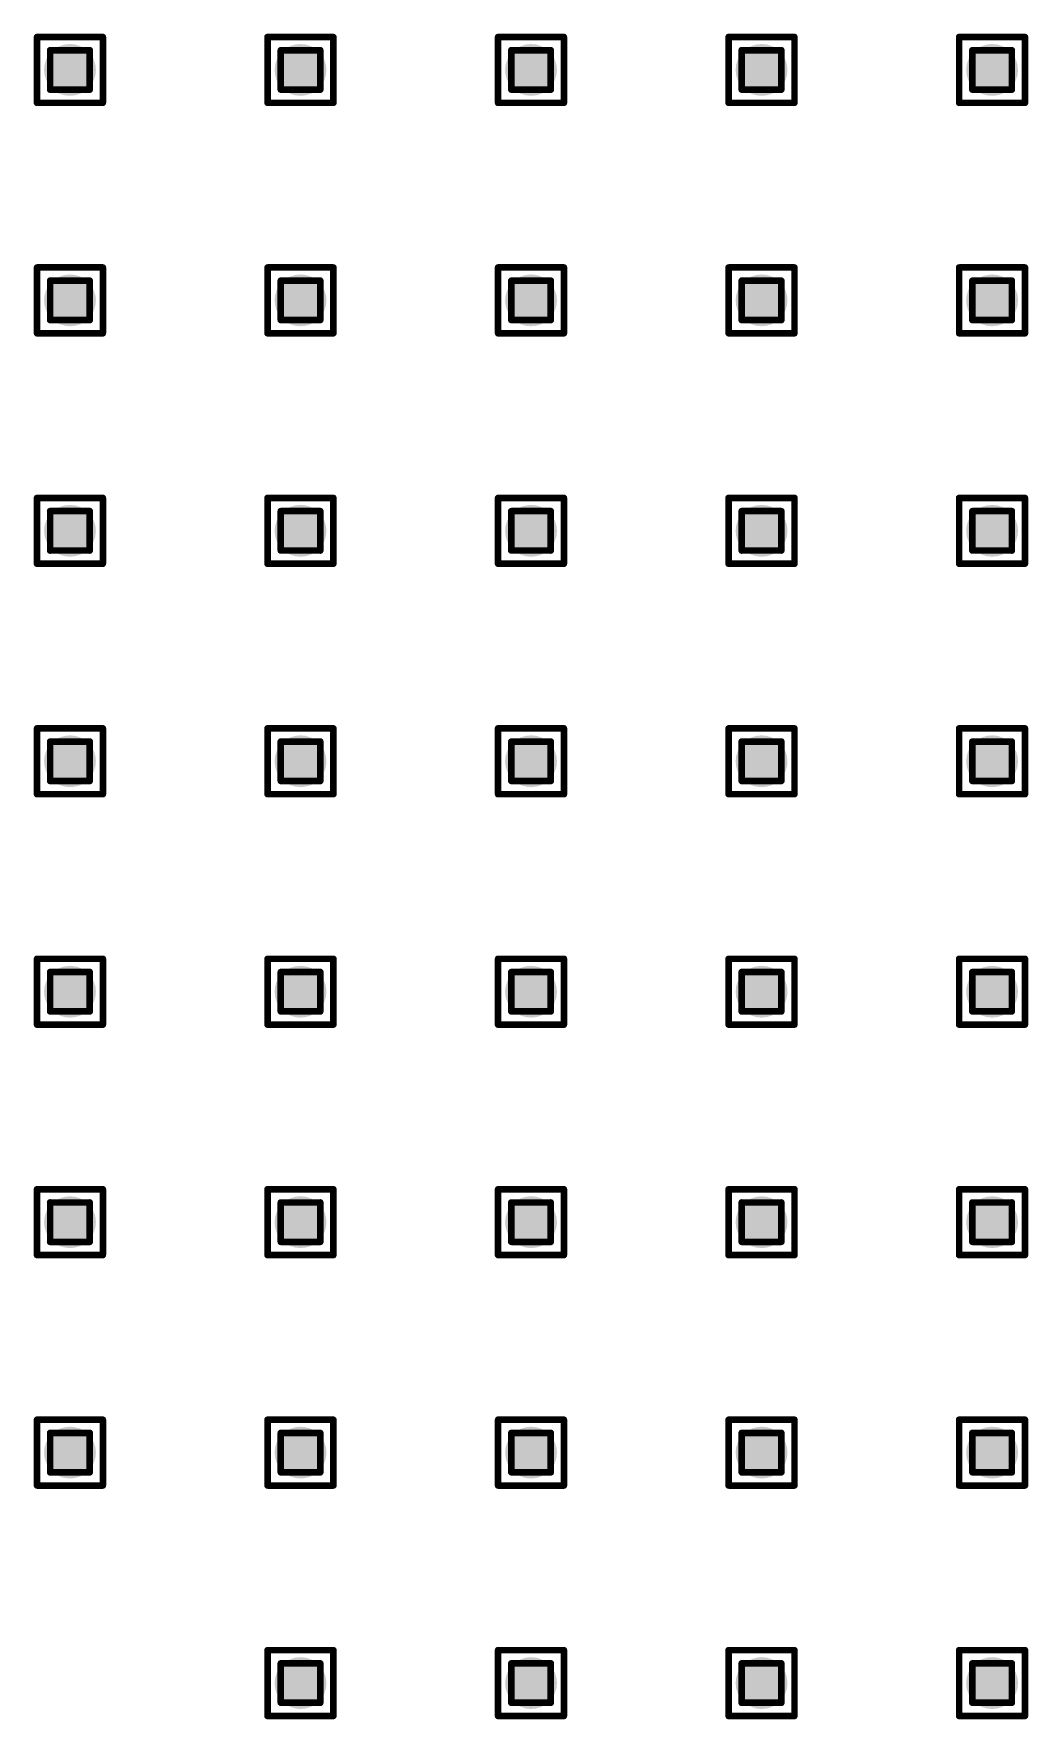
# Model space of a CAD drawing. Header units: millimetres. Extents: x -25 to 478, y -31 to 252.
# Drawn here: x 148.29 to 155.96, y 88.87 to 101.88 of the extents above; entities that cross this region are included whole.
import ezdxf

# ---------------------------------------------------------------- set-up
doc = ezdxf.new("R2010")
doc.units = ezdxf.units.MM
doc.layers.add('DrillDrawing', color=1, linetype='Continuous')
doc.layers.add('ViaHoleLayer', color=16, linetype='Continuous')

msp = doc.modelspace()

# ---------------------------------------------------------------- hatches: boundary and pattern name
at = {"layer": 'ViaHoleLayer'}
h = msp.add_hatch(color=16, dxfattribs=at)
edge = h.paths.add_edge_path()
edge.add_arc((148.565, 101.596), 0.2, 0, 360)
h = msp.add_hatch(color=16, dxfattribs=at)
edge = h.paths.add_edge_path()
edge.add_arc((150.343, 101.596), 0.2, 0, 360)
h = msp.add_hatch(color=16, dxfattribs=at)
edge = h.paths.add_edge_path()
edge.add_arc((152.121, 101.596), 0.2, 0, 360)
h = msp.add_hatch(color=16, dxfattribs=at)
edge = h.paths.add_edge_path()
edge.add_arc((153.899, 101.596), 0.2, 0, 360)
h = msp.add_hatch(color=16, dxfattribs=at)
edge = h.paths.add_edge_path()
edge.add_arc((155.677, 101.596), 0.2, 0, 360)
h = msp.add_hatch(color=16, dxfattribs=at)
edge = h.paths.add_edge_path()
edge.add_arc((148.565, 99.818), 0.2, 0, 360)
h = msp.add_hatch(color=16, dxfattribs=at)
edge = h.paths.add_edge_path()
edge.add_arc((150.343, 99.818), 0.2, 0, 360)
h = msp.add_hatch(color=16, dxfattribs=at)
edge = h.paths.add_edge_path()
edge.add_arc((152.121, 99.818), 0.2, 0, 360)
h = msp.add_hatch(color=16, dxfattribs=at)
edge = h.paths.add_edge_path()
edge.add_arc((153.899, 99.818), 0.2, 0, 360)
h = msp.add_hatch(color=16, dxfattribs=at)
edge = h.paths.add_edge_path()
edge.add_arc((155.677, 99.818), 0.2, 0, 360)
h = msp.add_hatch(color=16, dxfattribs=at)
edge = h.paths.add_edge_path()
edge.add_arc((148.565, 98.04), 0.2, 0, 360)
h = msp.add_hatch(color=16, dxfattribs=at)
edge = h.paths.add_edge_path()
edge.add_arc((150.343, 98.04), 0.2, 0, 360)
h = msp.add_hatch(color=16, dxfattribs=at)
edge = h.paths.add_edge_path()
edge.add_arc((152.121, 98.04), 0.2, 0, 360)
h = msp.add_hatch(color=16, dxfattribs=at)
edge = h.paths.add_edge_path()
edge.add_arc((153.899, 98.04), 0.2, 0, 360)
h = msp.add_hatch(color=16, dxfattribs=at)
edge = h.paths.add_edge_path()
edge.add_arc((155.677, 98.04), 0.2, 0, 360)
h = msp.add_hatch(color=16, dxfattribs=at)
edge = h.paths.add_edge_path()
edge.add_arc((148.565, 96.262), 0.2, 0, 360)
h = msp.add_hatch(color=16, dxfattribs=at)
edge = h.paths.add_edge_path()
edge.add_arc((150.343, 96.262), 0.2, 0, 360)
h = msp.add_hatch(color=16, dxfattribs=at)
edge = h.paths.add_edge_path()
edge.add_arc((152.121, 96.262), 0.2, 0, 360)
h = msp.add_hatch(color=16, dxfattribs=at)
edge = h.paths.add_edge_path()
edge.add_arc((153.899, 96.262), 0.2, 0, 360)
h = msp.add_hatch(color=16, dxfattribs=at)
edge = h.paths.add_edge_path()
edge.add_arc((155.677, 96.262), 0.2, 0, 360)
h = msp.add_hatch(color=16, dxfattribs=at)
edge = h.paths.add_edge_path()
edge.add_arc((148.565, 94.484), 0.2, 0, 360)
h = msp.add_hatch(color=16, dxfattribs=at)
edge = h.paths.add_edge_path()
edge.add_arc((150.343, 94.484), 0.2, 0, 360)
h = msp.add_hatch(color=16, dxfattribs=at)
edge = h.paths.add_edge_path()
edge.add_arc((152.121, 94.484), 0.2, 0, 360)
h = msp.add_hatch(color=16, dxfattribs=at)
edge = h.paths.add_edge_path()
edge.add_arc((153.899, 94.484), 0.2, 0, 360)
h = msp.add_hatch(color=16, dxfattribs=at)
edge = h.paths.add_edge_path()
edge.add_arc((155.677, 94.484), 0.2, 0, 360)
h = msp.add_hatch(color=16, dxfattribs=at)
edge = h.paths.add_edge_path()
edge.add_arc((148.565, 92.706), 0.2, 0, 360)
h = msp.add_hatch(color=16, dxfattribs=at)
edge = h.paths.add_edge_path()
edge.add_arc((150.343, 92.706), 0.2, 0, 360)
h = msp.add_hatch(color=16, dxfattribs=at)
edge = h.paths.add_edge_path()
edge.add_arc((152.121, 92.706), 0.2, 0, 360)
h = msp.add_hatch(color=16, dxfattribs=at)
edge = h.paths.add_edge_path()
edge.add_arc((153.899, 92.706), 0.2, 0, 360)
h = msp.add_hatch(color=16, dxfattribs=at)
edge = h.paths.add_edge_path()
edge.add_arc((155.677, 92.706), 0.2, 0, 360)
h = msp.add_hatch(color=16, dxfattribs=at)
edge = h.paths.add_edge_path()
edge.add_arc((148.565, 90.928), 0.2, 0, 360)
h = msp.add_hatch(color=16, dxfattribs=at)
edge = h.paths.add_edge_path()
edge.add_arc((150.343, 90.928), 0.2, 0, 360)
h = msp.add_hatch(color=16, dxfattribs=at)
edge = h.paths.add_edge_path()
edge.add_arc((152.121, 90.928), 0.2, 0, 360)
h = msp.add_hatch(color=16, dxfattribs=at)
edge = h.paths.add_edge_path()
edge.add_arc((153.899, 90.928), 0.2, 0, 360)
h = msp.add_hatch(color=16, dxfattribs=at)
edge = h.paths.add_edge_path()
edge.add_arc((155.677, 90.928), 0.2, 0, 360)
h = msp.add_hatch(color=16, dxfattribs=at)
edge = h.paths.add_edge_path()
edge.add_arc((150.343, 89.15), 0.2, 0, 360)
h = msp.add_hatch(color=16, dxfattribs=at)
edge = h.paths.add_edge_path()
edge.add_arc((152.121, 89.15), 0.2, 0, 360)
h = msp.add_hatch(color=16, dxfattribs=at)
edge = h.paths.add_edge_path()
edge.add_arc((153.899, 89.15), 0.2, 0, 360)
h = msp.add_hatch(color=16, dxfattribs=at)
edge = h.paths.add_edge_path()
edge.add_arc((155.677, 89.15), 0.2, 0, 360)

# ---------------------------------------------------------------- linework, layer by layer
at = {"layer": 'DrillDrawing', "const_width": 0.0508}
for points in [[(148.311, 101.85), (148.819, 101.85)], [(148.311, 101.342), (148.311, 101.85)], [(148.819, 101.342), (148.819, 101.85)], [(150.089, 101.85), (150.597, 101.85)], [(150.089, 101.342), (150.089, 101.85)], [(150.597, 101.342), (150.597, 101.85)], [(151.867, 101.85), (152.375, 101.85)], [(151.867, 101.342), (151.867, 101.85)], [(152.375, 101.342), (152.375, 101.85)], [(153.645, 101.85), (154.153, 101.85)], [(153.645, 101.342), (153.645, 101.85)], [(154.153, 101.342), (154.153, 101.85)], [(155.423, 101.85), (155.931, 101.85)], [(155.423, 101.342), (155.423, 101.85)], [(155.931, 101.342), (155.931, 101.85)], [(148.412, 101.748), (148.717, 101.748)], [(148.412, 101.444), (148.412, 101.748)], [(148.717, 101.444), (148.717, 101.748)], [(150.19, 101.748), (150.495, 101.748)], [(150.19, 101.444), (150.19, 101.748)], [(150.495, 101.444), (150.495, 101.748)], [(151.968, 101.748), (152.273, 101.748)], [(151.968, 101.444), (151.968, 101.748)], [(152.273, 101.444), (152.273, 101.748)], [(153.746, 101.748), (154.051, 101.748)], [(153.746, 101.444), (153.746, 101.748)], [(154.051, 101.444), (154.051, 101.748)], [(155.524, 101.748), (155.829, 101.748)], [(155.524, 101.444), (155.524, 101.748)], [(155.829, 101.444), (155.829, 101.748)], [(148.412, 101.444), (148.717, 101.444)], [(150.19, 101.444), (150.495, 101.444)], [(151.968, 101.444), (152.273, 101.444)], [(153.746, 101.444), (154.051, 101.444)], [(155.524, 101.444), (155.829, 101.444)], [(148.311, 101.342), (148.819, 101.342)], [(150.089, 101.342), (150.597, 101.342)], [(151.867, 101.342), (152.375, 101.342)], [(153.645, 101.342), (154.153, 101.342)], [(155.423, 101.342), (155.931, 101.342)], [(148.311, 100.072), (148.819, 100.072)], [(148.311, 99.564), (148.311, 100.072)], [(148.819, 99.564), (148.819, 100.072)], [(150.089, 100.072), (150.597, 100.072)], [(150.089, 99.564), (150.089, 100.072)], [(150.597, 99.564), (150.597, 100.072)], [(151.867, 100.072), (152.375, 100.072)], [(151.867, 99.564), (151.867, 100.072)], [(152.375, 99.564), (152.375, 100.072)], [(153.645, 100.072), (154.153, 100.072)], [(153.645, 99.564), (153.645, 100.072)], [(154.153, 99.564), (154.153, 100.072)], [(155.423, 100.072), (155.931, 100.072)], [(155.423, 99.564), (155.423, 100.072)], [(155.931, 99.564), (155.931, 100.072)], [(148.412, 99.97), (148.717, 99.97)], [(148.412, 99.666), (148.412, 99.97)], [(148.717, 99.666), (148.717, 99.97)], [(150.19, 99.97), (150.495, 99.97)], [(150.19, 99.666), (150.19, 99.97)], [(150.495, 99.666), (150.495, 99.97)], [(151.968, 99.97), (152.273, 99.97)], [(151.968, 99.666), (151.968, 99.97)], [(152.273, 99.666), (152.273, 99.97)], [(153.746, 99.97), (154.051, 99.97)], [(153.746, 99.666), (153.746, 99.97)], [(154.051, 99.666), (154.051, 99.97)], [(155.524, 99.97), (155.829, 99.97)], [(155.524, 99.666), (155.524, 99.97)], [(155.829, 99.666), (155.829, 99.97)], [(148.412, 99.666), (148.717, 99.666)], [(150.19, 99.666), (150.495, 99.666)], [(151.968, 99.666), (152.273, 99.666)], [(153.746, 99.666), (154.051, 99.666)], [(155.524, 99.666), (155.829, 99.666)], [(148.311, 99.564), (148.819, 99.564)], [(150.089, 99.564), (150.597, 99.564)], [(151.867, 99.564), (152.375, 99.564)], [(153.645, 99.564), (154.153, 99.564)], [(155.423, 99.564), (155.931, 99.564)], [(148.311, 98.294), (148.819, 98.294)], [(148.311, 97.786), (148.311, 98.294)], [(148.819, 97.786), (148.819, 98.294)], [(150.089, 98.294), (150.597, 98.294)], [(150.089, 97.786), (150.089, 98.294)], [(150.597, 97.786), (150.597, 98.294)], [(151.867, 98.294), (152.375, 98.294)], [(151.867, 97.786), (151.867, 98.294)], [(152.375, 97.786), (152.375, 98.294)], [(153.645, 98.294), (154.153, 98.294)], [(153.645, 97.786), (153.645, 98.294)], [(154.153, 97.786), (154.153, 98.294)], [(155.423, 98.294), (155.931, 98.294)], [(155.423, 97.786), (155.423, 98.294)], [(155.931, 97.786), (155.931, 98.294)], [(148.412, 98.192), (148.717, 98.192)], [(148.412, 97.888), (148.412, 98.192)], [(148.717, 97.888), (148.717, 98.192)], [(150.19, 98.192), (150.495, 98.192)], [(150.19, 97.888), (150.19, 98.192)], [(150.495, 97.888), (150.495, 98.192)], [(151.968, 98.192), (152.273, 98.192)], [(151.968, 97.888), (151.968, 98.192)], [(152.273, 97.888), (152.273, 98.192)], [(153.746, 98.192), (154.051, 98.192)], [(153.746, 97.888), (153.746, 98.192)], [(154.051, 97.888), (154.051, 98.192)], [(155.524, 98.192), (155.829, 98.192)], [(155.524, 97.888), (155.524, 98.192)], [(155.829, 97.888), (155.829, 98.192)], [(148.311, 97.786), (148.819, 97.786)], [(148.412, 97.888), (148.717, 97.888)], [(150.089, 97.786), (150.597, 97.786)], [(150.19, 97.888), (150.495, 97.888)], [(151.867, 97.786), (152.375, 97.786)], [(151.968, 97.888), (152.273, 97.888)], [(153.645, 97.786), (154.153, 97.786)], [(153.746, 97.888), (154.051, 97.888)], [(155.423, 97.786), (155.931, 97.786)], [(155.524, 97.888), (155.829, 97.888)], [(148.311, 96.516), (148.819, 96.516)], [(148.311, 96.008), (148.311, 96.516)], [(148.819, 96.008), (148.819, 96.516)], [(150.089, 96.516), (150.597, 96.516)], [(150.089, 96.008), (150.089, 96.516)], [(150.597, 96.008), (150.597, 96.516)], [(151.867, 96.516), (152.375, 96.516)], [(151.867, 96.008), (151.867, 96.516)], [(152.375, 96.008), (152.375, 96.516)], [(153.645, 96.516), (154.153, 96.516)], [(153.645, 96.008), (153.645, 96.516)], [(154.153, 96.008), (154.153, 96.516)], [(155.423, 96.516), (155.931, 96.516)], [(155.423, 96.008), (155.423, 96.516)], [(155.931, 96.008), (155.931, 96.516)], [(148.412, 96.414), (148.717, 96.414)], [(148.412, 96.11), (148.412, 96.414)], [(148.717, 96.11), (148.717, 96.414)], [(150.19, 96.414), (150.495, 96.414)], [(150.19, 96.11), (150.19, 96.414)], [(150.495, 96.11), (150.495, 96.414)], [(151.968, 96.414), (152.273, 96.414)], [(151.968, 96.11), (151.968, 96.414)], [(152.273, 96.11), (152.273, 96.414)], [(153.746, 96.414), (154.051, 96.414)], [(153.746, 96.11), (153.746, 96.414)], [(154.051, 96.11), (154.051, 96.414)], [(155.524, 96.414), (155.829, 96.414)], [(155.524, 96.11), (155.524, 96.414)], [(155.829, 96.11), (155.829, 96.414)], [(148.412, 96.11), (148.717, 96.11)], [(150.19, 96.11), (150.495, 96.11)], [(151.968, 96.11), (152.273, 96.11)], [(153.746, 96.11), (154.051, 96.11)], [(155.524, 96.11), (155.829, 96.11)], [(148.311, 96.008), (148.819, 96.008)], [(150.089, 96.008), (150.597, 96.008)], [(151.867, 96.008), (152.375, 96.008)], [(153.645, 96.008), (154.153, 96.008)], [(155.423, 96.008), (155.931, 96.008)], [(148.311, 94.738), (148.819, 94.738)], [(148.311, 94.23), (148.311, 94.738)], [(148.819, 94.23), (148.819, 94.738)], [(150.089, 94.738), (150.597, 94.738)], [(150.089, 94.23), (150.089, 94.738)], [(150.597, 94.23), (150.597, 94.738)], [(151.867, 94.738), (152.375, 94.738)], [(151.867, 94.23), (151.867, 94.738)], [(152.375, 94.23), (152.375, 94.738)], [(153.645, 94.738), (154.153, 94.738)], [(153.645, 94.23), (153.645, 94.738)], [(154.153, 94.23), (154.153, 94.738)], [(155.423, 94.738), (155.931, 94.738)], [(155.423, 94.23), (155.423, 94.738)], [(155.931, 94.23), (155.931, 94.738)], [(148.412, 94.636), (148.717, 94.636)], [(148.412, 94.332), (148.412, 94.636)], [(148.717, 94.332), (148.717, 94.636)], [(150.19, 94.636), (150.495, 94.636)], [(150.19, 94.332), (150.19, 94.636)], [(150.495, 94.332), (150.495, 94.636)], [(151.968, 94.636), (152.273, 94.636)], [(151.968, 94.332), (151.968, 94.636)], [(152.273, 94.332), (152.273, 94.636)], [(153.746, 94.636), (154.051, 94.636)], [(153.746, 94.332), (153.746, 94.636)], [(154.051, 94.332), (154.051, 94.636)], [(155.524, 94.636), (155.829, 94.636)], [(155.524, 94.332), (155.524, 94.636)], [(155.829, 94.332), (155.829, 94.636)], [(148.412, 94.332), (148.717, 94.332)], [(150.19, 94.332), (150.495, 94.332)], [(151.968, 94.332), (152.273, 94.332)], [(153.746, 94.332), (154.051, 94.332)], [(155.524, 94.332), (155.829, 94.332)], [(148.311, 94.23), (148.819, 94.23)], [(150.089, 94.23), (150.597, 94.23)], [(151.867, 94.23), (152.375, 94.23)], [(153.645, 94.23), (154.153, 94.23)], [(155.423, 94.23), (155.931, 94.23)], [(148.311, 92.96), (148.819, 92.96)], [(148.311, 92.452), (148.311, 92.96)], [(148.819, 92.452), (148.819, 92.96)], [(150.089, 92.96), (150.597, 92.96)], [(150.089, 92.452), (150.089, 92.96)], [(150.597, 92.452), (150.597, 92.96)], [(151.867, 92.96), (152.375, 92.96)], [(151.867, 92.452), (151.867, 92.96)], [(152.375, 92.452), (152.375, 92.96)], [(153.645, 92.96), (154.153, 92.96)], [(153.645, 92.452), (153.645, 92.96)], [(154.153, 92.452), (154.153, 92.96)], [(155.423, 92.96), (155.931, 92.96)], [(155.423, 92.452), (155.423, 92.96)], [(155.931, 92.452), (155.931, 92.96)], [(148.412, 92.858), (148.717, 92.858)], [(148.412, 92.554), (148.412, 92.858)], [(148.717, 92.554), (148.717, 92.858)], [(150.19, 92.858), (150.495, 92.858)], [(150.19, 92.554), (150.19, 92.858)], [(150.495, 92.554), (150.495, 92.858)], [(151.968, 92.858), (152.273, 92.858)], [(151.968, 92.554), (151.968, 92.858)], [(152.273, 92.554), (152.273, 92.858)], [(153.746, 92.858), (154.051, 92.858)], [(153.746, 92.554), (153.746, 92.858)], [(154.051, 92.554), (154.051, 92.858)], [(155.524, 92.858), (155.829, 92.858)], [(155.524, 92.554), (155.524, 92.858)], [(155.829, 92.554), (155.829, 92.858)], [(148.311, 92.452), (148.819, 92.452)], [(148.412, 92.554), (148.717, 92.554)], [(150.089, 92.452), (150.597, 92.452)], [(150.19, 92.554), (150.495, 92.554)], [(151.867, 92.452), (152.375, 92.452)], [(151.968, 92.554), (152.273, 92.554)], [(153.645, 92.452), (154.153, 92.452)], [(153.746, 92.554), (154.051, 92.554)], [(155.423, 92.452), (155.931, 92.452)], [(155.524, 92.554), (155.829, 92.554)], [(148.311, 91.182), (148.819, 91.182)], [(148.311, 90.674), (148.311, 91.182)], [(148.819, 90.674), (148.819, 91.182)], [(150.089, 91.182), (150.597, 91.182)], [(150.089, 90.674), (150.089, 91.182)], [(150.597, 90.674), (150.597, 91.182)], [(151.867, 91.182), (152.375, 91.182)], [(151.867, 90.674), (151.867, 91.182)], [(152.375, 90.674), (152.375, 91.182)], [(153.645, 91.182), (154.153, 91.182)], [(153.645, 90.674), (153.645, 91.182)], [(154.153, 90.674), (154.153, 91.182)], [(155.423, 91.182), (155.931, 91.182)], [(155.423, 90.674), (155.423, 91.182)], [(155.931, 90.674), (155.931, 91.182)], [(148.412, 91.08), (148.717, 91.08)], [(148.412, 90.776), (148.412, 91.08)], [(148.717, 90.776), (148.717, 91.08)], [(150.19, 91.08), (150.495, 91.08)], [(150.19, 90.776), (150.19, 91.08)], [(150.495, 90.776), (150.495, 91.08)], [(151.968, 91.08), (152.273, 91.08)], [(151.968, 90.776), (151.968, 91.08)], [(152.273, 90.776), (152.273, 91.08)], [(153.746, 91.08), (154.051, 91.08)], [(153.746, 90.776), (153.746, 91.08)], [(154.051, 90.776), (154.051, 91.08)], [(155.524, 91.08), (155.829, 91.08)], [(155.524, 90.776), (155.524, 91.08)], [(155.829, 90.776), (155.829, 91.08)], [(148.412, 90.776), (148.717, 90.776)], [(150.19, 90.776), (150.495, 90.776)], [(151.968, 90.776), (152.273, 90.776)], [(153.746, 90.776), (154.051, 90.776)], [(155.524, 90.776), (155.829, 90.776)], [(148.311, 90.674), (148.819, 90.674)], [(150.089, 90.674), (150.597, 90.674)], [(151.867, 90.674), (152.375, 90.674)], [(153.645, 90.674), (154.153, 90.674)], [(155.423, 90.674), (155.931, 90.674)], [(150.089, 89.404), (150.597, 89.404)], [(150.089, 88.896), (150.089, 89.404)], [(150.597, 88.896), (150.597, 89.404)], [(151.867, 89.404), (152.375, 89.404)], [(151.867, 88.896), (151.867, 89.404)], [(152.375, 88.896), (152.375, 89.404)], [(153.645, 89.404), (154.153, 89.404)], [(153.645, 88.896), (153.645, 89.404)], [(154.153, 88.896), (154.153, 89.404)], [(155.423, 89.404), (155.931, 89.404)], [(155.423, 88.896), (155.423, 89.404)], [(155.931, 88.896), (155.931, 89.404)], [(150.19, 89.302), (150.495, 89.302)], [(150.19, 88.998), (150.19, 89.302)], [(150.495, 88.998), (150.495, 89.302)], [(151.968, 89.302), (152.273, 89.302)], [(151.968, 88.998), (151.968, 89.302)], [(152.273, 88.998), (152.273, 89.302)], [(153.746, 89.302), (154.051, 89.302)], [(153.746, 88.998), (153.746, 89.302)], [(154.051, 88.998), (154.051, 89.302)], [(155.524, 89.302), (155.829, 89.302)], [(155.524, 88.998), (155.524, 89.302)], [(155.829, 88.998), (155.829, 89.302)], [(150.19, 88.998), (150.495, 88.998)], [(151.968, 88.998), (152.273, 88.998)], [(153.746, 88.998), (154.051, 88.998)], [(155.524, 88.998), (155.829, 88.998)], [(150.089, 88.896), (150.597, 88.896)], [(151.867, 88.896), (152.375, 88.896)], [(153.645, 88.896), (154.153, 88.896)], [(155.423, 88.896), (155.931, 88.896)]]:
    msp.add_lwpolyline(points, dxfattribs=at)
at = {"layer": 'DrillDrawing', "const_width": 0.0254}
for points in [[(148.298, 101.85, 1), (148.323, 101.85, 1)], [(148.298, 101.85, 1), (148.323, 101.85, 1)], [(148.806, 101.85, 1), (148.831, 101.85, 1)], [(148.806, 101.85, 1), (148.831, 101.85, 1)], [(150.076, 101.85, 1), (150.101, 101.85, 1)], [(150.076, 101.85, 1), (150.101, 101.85, 1)], [(150.584, 101.85, 1), (150.609, 101.85, 1)], [(150.584, 101.85, 1), (150.609, 101.85, 1)], [(151.854, 101.85, 1), (151.879, 101.85, 1)], [(151.854, 101.85, 1), (151.879, 101.85, 1)], [(152.362, 101.85, 1), (152.387, 101.85, 1)], [(152.362, 101.85, 1), (152.387, 101.85, 1)], [(153.632, 101.85, 1), (153.657, 101.85, 1)], [(153.632, 101.85, 1), (153.657, 101.85, 1)], [(154.14, 101.85, 1), (154.165, 101.85, 1)], [(154.14, 101.85, 1), (154.165, 101.85, 1)], [(155.41, 101.85, 1), (155.435, 101.85, 1)], [(155.41, 101.85, 1), (155.435, 101.85, 1)], [(155.918, 101.85, 1), (155.943, 101.85, 1)], [(155.918, 101.85, 1), (155.943, 101.85, 1)], [(148.399, 101.748, 1), (148.425, 101.748, 1)], [(148.399, 101.748, 1), (148.425, 101.748, 1)], [(148.704, 101.748, 1), (148.73, 101.748, 1)], [(148.704, 101.748, 1), (148.73, 101.748, 1)], [(150.178, 101.748, 1), (150.203, 101.748, 1)], [(150.178, 101.748, 1), (150.203, 101.748, 1)], [(150.482, 101.748, 1), (150.508, 101.748, 1)], [(150.482, 101.748, 1), (150.508, 101.748, 1)], [(151.956, 101.748, 1), (151.981, 101.748, 1)], [(151.956, 101.748, 1), (151.981, 101.748, 1)], [(152.26, 101.748, 1), (152.286, 101.748, 1)], [(152.26, 101.748, 1), (152.286, 101.748, 1)], [(153.733, 101.748, 1), (153.759, 101.748, 1)], [(153.733, 101.748, 1), (153.759, 101.748, 1)], [(154.038, 101.748, 1), (154.064, 101.748, 1)], [(154.038, 101.748, 1), (154.064, 101.748, 1)], [(155.512, 101.748, 1), (155.537, 101.748, 1)], [(155.512, 101.748, 1), (155.537, 101.748, 1)], [(155.816, 101.748, 1), (155.842, 101.748, 1)], [(155.816, 101.748, 1), (155.842, 101.748, 1)], [(148.399, 101.444, 1), (148.425, 101.444, 1)], [(148.399, 101.444, 1), (148.425, 101.444, 1)], [(148.704, 101.444, 1), (148.73, 101.444, 1)], [(148.704, 101.444, 1), (148.73, 101.444, 1)], [(150.178, 101.444, 1), (150.203, 101.444, 1)], [(150.178, 101.444, 1), (150.203, 101.444, 1)], [(150.482, 101.444, 1), (150.508, 101.444, 1)], [(150.482, 101.444, 1), (150.508, 101.444, 1)], [(151.956, 101.444, 1), (151.981, 101.444, 1)], [(151.956, 101.444, 1), (151.981, 101.444, 1)], [(152.26, 101.444, 1), (152.286, 101.444, 1)], [(152.26, 101.444, 1), (152.286, 101.444, 1)], [(153.733, 101.444, 1), (153.759, 101.444, 1)], [(153.733, 101.444, 1), (153.759, 101.444, 1)], [(154.038, 101.444, 1), (154.064, 101.444, 1)], [(154.038, 101.444, 1), (154.064, 101.444, 1)], [(155.512, 101.444, 1), (155.537, 101.444, 1)], [(155.512, 101.444, 1), (155.537, 101.444, 1)], [(155.816, 101.444, 1), (155.842, 101.444, 1)], [(155.816, 101.444, 1), (155.842, 101.444, 1)], [(148.298, 101.342, 1), (148.323, 101.342, 1)], [(148.298, 101.342, 1), (148.323, 101.342, 1)], [(148.806, 101.342, 1), (148.831, 101.342, 1)], [(148.806, 101.342, 1), (148.831, 101.342, 1)], [(150.076, 101.342, 1), (150.101, 101.342, 1)], [(150.076, 101.342, 1), (150.101, 101.342, 1)], [(150.584, 101.342, 1), (150.609, 101.342, 1)], [(150.584, 101.342, 1), (150.609, 101.342, 1)], [(151.854, 101.342, 1), (151.879, 101.342, 1)], [(151.854, 101.342, 1), (151.879, 101.342, 1)], [(152.362, 101.342, 1), (152.387, 101.342, 1)], [(152.362, 101.342, 1), (152.387, 101.342, 1)], [(153.632, 101.342, 1), (153.657, 101.342, 1)], [(153.632, 101.342, 1), (153.657, 101.342, 1)], [(154.14, 101.342, 1), (154.165, 101.342, 1)], [(154.14, 101.342, 1), (154.165, 101.342, 1)], [(155.41, 101.342, 1), (155.435, 101.342, 1)], [(155.41, 101.342, 1), (155.435, 101.342, 1)], [(155.918, 101.342, 1), (155.943, 101.342, 1)], [(155.918, 101.342, 1), (155.943, 101.342, 1)], [(148.298, 100.072, 1), (148.323, 100.072, 1)], [(148.298, 100.072, 1), (148.323, 100.072, 1)], [(148.806, 100.072, 1), (148.831, 100.072, 1)], [(148.806, 100.072, 1), (148.831, 100.072, 1)], [(150.076, 100.072, 1), (150.101, 100.072, 1)], [(150.076, 100.072, 1), (150.101, 100.072, 1)], [(150.584, 100.072, 1), (150.609, 100.072, 1)], [(150.584, 100.072, 1), (150.609, 100.072, 1)], [(151.854, 100.072, 1), (151.879, 100.072, 1)], [(151.854, 100.072, 1), (151.879, 100.072, 1)], [(152.362, 100.072, 1), (152.387, 100.072, 1)], [(152.362, 100.072, 1), (152.387, 100.072, 1)], [(153.632, 100.072, 1), (153.657, 100.072, 1)], [(153.632, 100.072, 1), (153.657, 100.072, 1)], [(154.14, 100.072, 1), (154.165, 100.072, 1)], [(154.14, 100.072, 1), (154.165, 100.072, 1)], [(155.41, 100.072, 1), (155.435, 100.072, 1)], [(155.41, 100.072, 1), (155.435, 100.072, 1)], [(155.918, 100.072, 1), (155.943, 100.072, 1)], [(155.918, 100.072, 1), (155.943, 100.072, 1)], [(148.399, 99.97, 1), (148.425, 99.97, 1)], [(148.399, 99.97, 1), (148.425, 99.97, 1)], [(148.704, 99.97, 1), (148.73, 99.97, 1)], [(148.704, 99.97, 1), (148.73, 99.97, 1)], [(150.178, 99.97, 1), (150.203, 99.97, 1)], [(150.178, 99.97, 1), (150.203, 99.97, 1)], [(150.482, 99.97, 1), (150.508, 99.97, 1)], [(150.482, 99.97, 1), (150.508, 99.97, 1)], [(151.956, 99.97, 1), (151.981, 99.97, 1)], [(151.956, 99.97, 1), (151.981, 99.97, 1)], [(152.26, 99.97, 1), (152.286, 99.97, 1)], [(152.26, 99.97, 1), (152.286, 99.97, 1)], [(153.733, 99.97, 1), (153.759, 99.97, 1)], [(153.733, 99.97, 1), (153.759, 99.97, 1)], [(154.038, 99.97, 1), (154.064, 99.97, 1)], [(154.038, 99.97, 1), (154.064, 99.97, 1)], [(155.512, 99.97, 1), (155.537, 99.97, 1)], [(155.512, 99.97, 1), (155.537, 99.97, 1)], [(155.816, 99.97, 1), (155.842, 99.97, 1)], [(155.816, 99.97, 1), (155.842, 99.97, 1)], [(148.399, 99.666, 1), (148.425, 99.666, 1)], [(148.399, 99.666, 1), (148.425, 99.666, 1)], [(148.704, 99.666, 1), (148.73, 99.666, 1)], [(148.704, 99.666, 1), (148.73, 99.666, 1)], [(150.178, 99.666, 1), (150.203, 99.666, 1)], [(150.178, 99.666, 1), (150.203, 99.666, 1)], [(150.482, 99.666, 1), (150.508, 99.666, 1)], [(150.482, 99.666, 1), (150.508, 99.666, 1)], [(151.956, 99.666, 1), (151.981, 99.666, 1)], [(151.956, 99.666, 1), (151.981, 99.666, 1)], [(152.26, 99.666, 1), (152.286, 99.666, 1)], [(152.26, 99.666, 1), (152.286, 99.666, 1)], [(153.733, 99.666, 1), (153.759, 99.666, 1)], [(153.733, 99.666, 1), (153.759, 99.666, 1)], [(154.038, 99.666, 1), (154.064, 99.666, 1)], [(154.038, 99.666, 1), (154.064, 99.666, 1)], [(155.512, 99.666, 1), (155.537, 99.666, 1)], [(155.512, 99.666, 1), (155.537, 99.666, 1)], [(155.816, 99.666, 1), (155.842, 99.666, 1)], [(155.816, 99.666, 1), (155.842, 99.666, 1)], [(148.298, 99.564, 1), (148.323, 99.564, 1)], [(148.298, 99.564, 1), (148.323, 99.564, 1)], [(148.806, 99.564, 1), (148.831, 99.564, 1)], [(148.806, 99.564, 1), (148.831, 99.564, 1)], [(150.076, 99.564, 1), (150.101, 99.564, 1)], [(150.076, 99.564, 1), (150.101, 99.564, 1)], [(150.584, 99.564, 1), (150.609, 99.564, 1)], [(150.584, 99.564, 1), (150.609, 99.564, 1)], [(151.854, 99.564, 1), (151.879, 99.564, 1)], [(151.854, 99.564, 1), (151.879, 99.564, 1)], [(152.362, 99.564, 1), (152.387, 99.564, 1)], [(152.362, 99.564, 1), (152.387, 99.564, 1)], [(153.632, 99.564, 1), (153.657, 99.564, 1)], [(153.632, 99.564, 1), (153.657, 99.564, 1)], [(154.14, 99.564, 1), (154.165, 99.564, 1)], [(154.14, 99.564, 1), (154.165, 99.564, 1)], [(155.41, 99.564, 1), (155.435, 99.564, 1)], [(155.41, 99.564, 1), (155.435, 99.564, 1)], [(155.918, 99.564, 1), (155.943, 99.564, 1)], [(155.918, 99.564, 1), (155.943, 99.564, 1)], [(148.298, 98.294, 1), (148.323, 98.294, 1)], [(148.298, 98.294, 1), (148.323, 98.294, 1)], [(148.806, 98.294, 1), (148.831, 98.294, 1)], [(148.806, 98.294, 1), (148.831, 98.294, 1)], [(150.076, 98.294, 1), (150.101, 98.294, 1)], [(150.076, 98.294, 1), (150.101, 98.294, 1)], [(150.584, 98.294, 1), (150.609, 98.294, 1)], [(150.584, 98.294, 1), (150.609, 98.294, 1)], [(151.854, 98.294, 1), (151.879, 98.294, 1)], [(151.854, 98.294, 1), (151.879, 98.294, 1)], [(152.362, 98.294, 1), (152.387, 98.294, 1)], [(152.362, 98.294, 1), (152.387, 98.294, 1)], [(153.632, 98.294, 1), (153.657, 98.294, 1)], [(153.632, 98.294, 1), (153.657, 98.294, 1)], [(154.14, 98.294, 1), (154.165, 98.294, 1)], [(154.14, 98.294, 1), (154.165, 98.294, 1)], [(155.41, 98.294, 1), (155.435, 98.294, 1)], [(155.41, 98.294, 1), (155.435, 98.294, 1)], [(155.918, 98.294, 1), (155.943, 98.294, 1)], [(155.918, 98.294, 1), (155.943, 98.294, 1)], [(148.399, 98.192, 1), (148.425, 98.192, 1)], [(148.399, 98.192, 1), (148.425, 98.192, 1)], [(148.704, 98.192, 1), (148.73, 98.192, 1)], [(148.704, 98.192, 1), (148.73, 98.192, 1)], [(150.178, 98.192, 1), (150.203, 98.192, 1)], [(150.178, 98.192, 1), (150.203, 98.192, 1)], [(150.482, 98.192, 1), (150.508, 98.192, 1)], [(150.482, 98.192, 1), (150.508, 98.192, 1)], [(151.956, 98.192, 1), (151.981, 98.192, 1)], [(151.956, 98.192, 1), (151.981, 98.192, 1)], [(152.26, 98.192, 1), (152.286, 98.192, 1)], [(152.26, 98.192, 1), (152.286, 98.192, 1)], [(153.733, 98.192, 1), (153.759, 98.192, 1)], [(153.733, 98.192, 1), (153.759, 98.192, 1)], [(154.038, 98.192, 1), (154.064, 98.192, 1)], [(154.038, 98.192, 1), (154.064, 98.192, 1)], [(155.512, 98.192, 1), (155.537, 98.192, 1)], [(155.512, 98.192, 1), (155.537, 98.192, 1)], [(155.816, 98.192, 1), (155.842, 98.192, 1)], [(155.816, 98.192, 1), (155.842, 98.192, 1)], [(148.298, 97.786, 1), (148.323, 97.786, 1)], [(148.298, 97.786, 1), (148.323, 97.786, 1)], [(148.399, 97.888, 1), (148.425, 97.888, 1)], [(148.399, 97.888, 1), (148.425, 97.888, 1)], [(148.704, 97.888, 1), (148.73, 97.888, 1)], [(148.704, 97.888, 1), (148.73, 97.888, 1)], [(148.806, 97.786, 1), (148.831, 97.786, 1)], [(148.806, 97.786, 1), (148.831, 97.786, 1)], [(150.076, 97.786, 1), (150.101, 97.786, 1)], [(150.076, 97.786, 1), (150.101, 97.786, 1)], [(150.178, 97.888, 1), (150.203, 97.888, 1)], [(150.178, 97.888, 1), (150.203, 97.888, 1)], [(150.482, 97.888, 1), (150.508, 97.888, 1)], [(150.482, 97.888, 1), (150.508, 97.888, 1)], [(150.584, 97.786, 1), (150.609, 97.786, 1)], [(150.584, 97.786, 1), (150.609, 97.786, 1)], [(151.854, 97.786, 1), (151.879, 97.786, 1)], [(151.854, 97.786, 1), (151.879, 97.786, 1)], [(151.956, 97.888, 1), (151.981, 97.888, 1)], [(151.956, 97.888, 1), (151.981, 97.888, 1)], [(152.26, 97.888, 1), (152.286, 97.888, 1)], [(152.26, 97.888, 1), (152.286, 97.888, 1)], [(152.362, 97.786, 1), (152.387, 97.786, 1)], [(152.362, 97.786, 1), (152.387, 97.786, 1)], [(153.632, 97.786, 1), (153.657, 97.786, 1)], [(153.632, 97.786, 1), (153.657, 97.786, 1)], [(153.733, 97.888, 1), (153.759, 97.888, 1)], [(153.733, 97.888, 1), (153.759, 97.888, 1)], [(154.038, 97.888, 1), (154.064, 97.888, 1)], [(154.038, 97.888, 1), (154.064, 97.888, 1)], [(154.14, 97.786, 1), (154.165, 97.786, 1)], [(154.14, 97.786, 1), (154.165, 97.786, 1)], [(155.41, 97.786, 1), (155.435, 97.786, 1)], [(155.41, 97.786, 1), (155.435, 97.786, 1)], [(155.512, 97.888, 1), (155.537, 97.888, 1)], [(155.512, 97.888, 1), (155.537, 97.888, 1)], [(155.816, 97.888, 1), (155.842, 97.888, 1)], [(155.816, 97.888, 1), (155.842, 97.888, 1)], [(155.918, 97.786, 1), (155.943, 97.786, 1)], [(155.918, 97.786, 1), (155.943, 97.786, 1)], [(148.298, 96.516, 1), (148.323, 96.516, 1)], [(148.298, 96.516, 1), (148.323, 96.516, 1)], [(148.806, 96.516, 1), (148.831, 96.516, 1)], [(148.806, 96.516, 1), (148.831, 96.516, 1)], [(150.076, 96.516, 1), (150.101, 96.516, 1)], [(150.076, 96.516, 1), (150.101, 96.516, 1)], [(150.584, 96.516, 1), (150.609, 96.516, 1)], [(150.584, 96.516, 1), (150.609, 96.516, 1)], [(151.854, 96.516, 1), (151.879, 96.516, 1)], [(151.854, 96.516, 1), (151.879, 96.516, 1)], [(152.362, 96.516, 1), (152.387, 96.516, 1)], [(152.362, 96.516, 1), (152.387, 96.516, 1)], [(153.632, 96.516, 1), (153.657, 96.516, 1)], [(153.632, 96.516, 1), (153.657, 96.516, 1)], [(154.14, 96.516, 1), (154.165, 96.516, 1)], [(154.14, 96.516, 1), (154.165, 96.516, 1)], [(155.41, 96.516, 1), (155.435, 96.516, 1)], [(155.41, 96.516, 1), (155.435, 96.516, 1)], [(155.918, 96.516, 1), (155.943, 96.516, 1)], [(155.918, 96.516, 1), (155.943, 96.516, 1)], [(148.399, 96.414, 1), (148.425, 96.414, 1)], [(148.399, 96.414, 1), (148.425, 96.414, 1)], [(148.704, 96.414, 1), (148.73, 96.414, 1)], [(148.704, 96.414, 1), (148.73, 96.414, 1)], [(150.178, 96.414, 1), (150.203, 96.414, 1)], [(150.178, 96.414, 1), (150.203, 96.414, 1)], [(150.482, 96.414, 1), (150.508, 96.414, 1)], [(150.482, 96.414, 1), (150.508, 96.414, 1)], [(151.956, 96.414, 1), (151.981, 96.414, 1)], [(151.956, 96.414, 1), (151.981, 96.414, 1)], [(152.26, 96.414, 1), (152.286, 96.414, 1)], [(152.26, 96.414, 1), (152.286, 96.414, 1)], [(153.733, 96.414, 1), (153.759, 96.414, 1)], [(153.733, 96.414, 1), (153.759, 96.414, 1)], [(154.038, 96.414, 1), (154.064, 96.414, 1)], [(154.038, 96.414, 1), (154.064, 96.414, 1)], [(155.512, 96.414, 1), (155.537, 96.414, 1)], [(155.512, 96.414, 1), (155.537, 96.414, 1)], [(155.816, 96.414, 1), (155.842, 96.414, 1)], [(155.816, 96.414, 1), (155.842, 96.414, 1)], [(148.399, 96.11, 1), (148.425, 96.11, 1)], [(148.399, 96.11, 1), (148.425, 96.11, 1)], [(148.704, 96.11, 1), (148.73, 96.11, 1)], [(148.704, 96.11, 1), (148.73, 96.11, 1)], [(150.178, 96.11, 1), (150.203, 96.11, 1)], [(150.178, 96.11, 1), (150.203, 96.11, 1)], [(150.482, 96.11, 1), (150.508, 96.11, 1)], [(150.482, 96.11, 1), (150.508, 96.11, 1)], [(151.956, 96.11, 1), (151.981, 96.11, 1)], [(151.956, 96.11, 1), (151.981, 96.11, 1)], [(152.26, 96.11, 1), (152.286, 96.11, 1)], [(152.26, 96.11, 1), (152.286, 96.11, 1)], [(153.733, 96.11, 1), (153.759, 96.11, 1)], [(153.733, 96.11, 1), (153.759, 96.11, 1)], [(154.038, 96.11, 1), (154.064, 96.11, 1)], [(154.038, 96.11, 1), (154.064, 96.11, 1)], [(155.512, 96.11, 1), (155.537, 96.11, 1)], [(155.512, 96.11, 1), (155.537, 96.11, 1)], [(155.816, 96.11, 1), (155.842, 96.11, 1)], [(155.816, 96.11, 1), (155.842, 96.11, 1)], [(148.298, 96.008, 1), (148.323, 96.008, 1)], [(148.298, 96.008, 1), (148.323, 96.008, 1)], [(148.806, 96.008, 1), (148.831, 96.008, 1)], [(148.806, 96.008, 1), (148.831, 96.008, 1)], [(150.076, 96.008, 1), (150.101, 96.008, 1)], [(150.076, 96.008, 1), (150.101, 96.008, 1)], [(150.584, 96.008, 1), (150.609, 96.008, 1)], [(150.584, 96.008, 1), (150.609, 96.008, 1)], [(151.854, 96.008, 1), (151.879, 96.008, 1)], [(151.854, 96.008, 1), (151.879, 96.008, 1)], [(152.362, 96.008, 1), (152.387, 96.008, 1)], [(152.362, 96.008, 1), (152.387, 96.008, 1)], [(153.632, 96.008, 1), (153.657, 96.008, 1)], [(153.632, 96.008, 1), (153.657, 96.008, 1)], [(154.14, 96.008, 1), (154.165, 96.008, 1)], [(154.14, 96.008, 1), (154.165, 96.008, 1)], [(155.41, 96.008, 1), (155.435, 96.008, 1)], [(155.41, 96.008, 1), (155.435, 96.008, 1)], [(155.918, 96.008, 1), (155.943, 96.008, 1)], [(155.918, 96.008, 1), (155.943, 96.008, 1)], [(148.298, 94.738, 1), (148.323, 94.738, 1)], [(148.298, 94.738, 1), (148.323, 94.738, 1)], [(148.806, 94.738, 1), (148.831, 94.738, 1)], [(148.806, 94.738, 1), (148.831, 94.738, 1)], [(150.076, 94.738, 1), (150.101, 94.738, 1)], [(150.076, 94.738, 1), (150.101, 94.738, 1)], [(150.584, 94.738, 1), (150.609, 94.738, 1)], [(150.584, 94.738, 1), (150.609, 94.738, 1)], [(151.854, 94.738, 1), (151.879, 94.738, 1)], [(151.854, 94.738, 1), (151.879, 94.738, 1)], [(152.362, 94.738, 1), (152.387, 94.738, 1)], [(152.362, 94.738, 1), (152.387, 94.738, 1)], [(153.632, 94.738, 1), (153.657, 94.738, 1)], [(153.632, 94.738, 1), (153.657, 94.738, 1)], [(154.14, 94.738, 1), (154.165, 94.738, 1)], [(154.14, 94.738, 1), (154.165, 94.738, 1)], [(155.41, 94.738, 1), (155.435, 94.738, 1)], [(155.41, 94.738, 1), (155.435, 94.738, 1)], [(155.918, 94.738, 1), (155.943, 94.738, 1)], [(155.918, 94.738, 1), (155.943, 94.738, 1)], [(148.399, 94.636, 1), (148.425, 94.636, 1)], [(148.399, 94.636, 1), (148.425, 94.636, 1)], [(148.704, 94.636, 1), (148.73, 94.636, 1)], [(148.704, 94.636, 1), (148.73, 94.636, 1)], [(150.178, 94.636, 1), (150.203, 94.636, 1)], [(150.178, 94.636, 1), (150.203, 94.636, 1)], [(150.482, 94.636, 1), (150.508, 94.636, 1)], [(150.482, 94.636, 1), (150.508, 94.636, 1)], [(151.956, 94.636, 1), (151.981, 94.636, 1)], [(151.956, 94.636, 1), (151.981, 94.636, 1)], [(152.26, 94.636, 1), (152.286, 94.636, 1)], [(152.26, 94.636, 1), (152.286, 94.636, 1)], [(153.733, 94.636, 1), (153.759, 94.636, 1)], [(153.733, 94.636, 1), (153.759, 94.636, 1)], [(154.038, 94.636, 1), (154.064, 94.636, 1)], [(154.038, 94.636, 1), (154.064, 94.636, 1)], [(155.512, 94.636, 1), (155.537, 94.636, 1)], [(155.512, 94.636, 1), (155.537, 94.636, 1)], [(155.816, 94.636, 1), (155.842, 94.636, 1)], [(155.816, 94.636, 1), (155.842, 94.636, 1)], [(148.399, 94.332, 1), (148.425, 94.332, 1)], [(148.399, 94.332, 1), (148.425, 94.332, 1)], [(148.704, 94.332, 1), (148.73, 94.332, 1)], [(148.704, 94.332, 1), (148.73, 94.332, 1)], [(150.178, 94.332, 1), (150.203, 94.332, 1)], [(150.178, 94.332, 1), (150.203, 94.332, 1)], [(150.482, 94.332, 1), (150.508, 94.332, 1)], [(150.482, 94.332, 1), (150.508, 94.332, 1)], [(151.956, 94.332, 1), (151.981, 94.332, 1)], [(151.956, 94.332, 1), (151.981, 94.332, 1)], [(152.26, 94.332, 1), (152.286, 94.332, 1)], [(152.26, 94.332, 1), (152.286, 94.332, 1)], [(153.733, 94.332, 1), (153.759, 94.332, 1)], [(153.733, 94.332, 1), (153.759, 94.332, 1)], [(154.038, 94.332, 1), (154.064, 94.332, 1)], [(154.038, 94.332, 1), (154.064, 94.332, 1)], [(155.512, 94.332, 1), (155.537, 94.332, 1)], [(155.512, 94.332, 1), (155.537, 94.332, 1)], [(155.816, 94.332, 1), (155.842, 94.332, 1)], [(155.816, 94.332, 1), (155.842, 94.332, 1)], [(148.298, 94.23, 1), (148.323, 94.23, 1)], [(148.298, 94.23, 1), (148.323, 94.23, 1)], [(148.806, 94.23, 1), (148.831, 94.23, 1)], [(148.806, 94.23, 1), (148.831, 94.23, 1)], [(150.076, 94.23, 1), (150.101, 94.23, 1)], [(150.076, 94.23, 1), (150.101, 94.23, 1)], [(150.584, 94.23, 1), (150.609, 94.23, 1)], [(150.584, 94.23, 1), (150.609, 94.23, 1)], [(151.854, 94.23, 1), (151.879, 94.23, 1)], [(151.854, 94.23, 1), (151.879, 94.23, 1)], [(152.362, 94.23, 1), (152.387, 94.23, 1)], [(152.362, 94.23, 1), (152.387, 94.23, 1)], [(153.632, 94.23, 1), (153.657, 94.23, 1)], [(153.632, 94.23, 1), (153.657, 94.23, 1)], [(154.14, 94.23, 1), (154.165, 94.23, 1)], [(154.14, 94.23, 1), (154.165, 94.23, 1)], [(155.41, 94.23, 1), (155.435, 94.23, 1)], [(155.41, 94.23, 1), (155.435, 94.23, 1)], [(155.918, 94.23, 1), (155.943, 94.23, 1)], [(155.918, 94.23, 1), (155.943, 94.23, 1)], [(148.298, 92.96, 1), (148.323, 92.96, 1)], [(148.298, 92.96, 1), (148.323, 92.96, 1)], [(148.806, 92.96, 1), (148.831, 92.96, 1)], [(148.806, 92.96, 1), (148.831, 92.96, 1)], [(150.076, 92.96, 1), (150.101, 92.96, 1)], [(150.076, 92.96, 1), (150.101, 92.96, 1)], [(150.584, 92.96, 1), (150.609, 92.96, 1)], [(150.584, 92.96, 1), (150.609, 92.96, 1)], [(151.854, 92.96, 1), (151.879, 92.96, 1)], [(151.854, 92.96, 1), (151.879, 92.96, 1)], [(152.362, 92.96, 1), (152.387, 92.96, 1)], [(152.362, 92.96, 1), (152.387, 92.96, 1)], [(153.632, 92.96, 1), (153.657, 92.96, 1)], [(153.632, 92.96, 1), (153.657, 92.96, 1)], [(154.14, 92.96, 1), (154.165, 92.96, 1)], [(154.14, 92.96, 1), (154.165, 92.96, 1)], [(155.41, 92.96, 1), (155.435, 92.96, 1)], [(155.41, 92.96, 1), (155.435, 92.96, 1)], [(155.918, 92.96, 1), (155.943, 92.96, 1)], [(155.918, 92.96, 1), (155.943, 92.96, 1)], [(148.399, 92.858, 1), (148.425, 92.858, 1)], [(148.399, 92.858, 1), (148.425, 92.858, 1)], [(148.704, 92.858, 1), (148.73, 92.858, 1)], [(148.704, 92.858, 1), (148.73, 92.858, 1)], [(150.178, 92.858, 1), (150.203, 92.858, 1)], [(150.178, 92.858, 1), (150.203, 92.858, 1)], [(150.482, 92.858, 1), (150.508, 92.858, 1)], [(150.482, 92.858, 1), (150.508, 92.858, 1)], [(151.956, 92.858, 1), (151.981, 92.858, 1)], [(151.956, 92.858, 1), (151.981, 92.858, 1)], [(152.26, 92.858, 1), (152.286, 92.858, 1)], [(152.26, 92.858, 1), (152.286, 92.858, 1)], [(153.733, 92.858, 1), (153.759, 92.858, 1)], [(153.733, 92.858, 1), (153.759, 92.858, 1)], [(154.038, 92.858, 1), (154.064, 92.858, 1)], [(154.038, 92.858, 1), (154.064, 92.858, 1)], [(155.512, 92.858, 1), (155.537, 92.858, 1)], [(155.512, 92.858, 1), (155.537, 92.858, 1)], [(155.816, 92.858, 1), (155.842, 92.858, 1)], [(155.816, 92.858, 1), (155.842, 92.858, 1)], [(148.298, 92.452, 1), (148.323, 92.452, 1)], [(148.298, 92.452, 1), (148.323, 92.452, 1)], [(148.399, 92.554, 1), (148.425, 92.554, 1)], [(148.399, 92.554, 1), (148.425, 92.554, 1)], [(148.704, 92.554, 1), (148.73, 92.554, 1)], [(148.704, 92.554, 1), (148.73, 92.554, 1)], [(148.806, 92.452, 1), (148.831, 92.452, 1)], [(148.806, 92.452, 1), (148.831, 92.452, 1)], [(150.076, 92.452, 1), (150.101, 92.452, 1)], [(150.076, 92.452, 1), (150.101, 92.452, 1)], [(150.178, 92.554, 1), (150.203, 92.554, 1)], [(150.178, 92.554, 1), (150.203, 92.554, 1)], [(150.482, 92.554, 1), (150.508, 92.554, 1)], [(150.482, 92.554, 1), (150.508, 92.554, 1)], [(150.584, 92.452, 1), (150.609, 92.452, 1)], [(150.584, 92.452, 1), (150.609, 92.452, 1)], [(151.854, 92.452, 1), (151.879, 92.452, 1)], [(151.854, 92.452, 1), (151.879, 92.452, 1)], [(151.956, 92.554, 1), (151.981, 92.554, 1)], [(151.956, 92.554, 1), (151.981, 92.554, 1)], [(152.26, 92.554, 1), (152.286, 92.554, 1)], [(152.26, 92.554, 1), (152.286, 92.554, 1)], [(152.362, 92.452, 1), (152.387, 92.452, 1)], [(152.362, 92.452, 1), (152.387, 92.452, 1)], [(153.632, 92.452, 1), (153.657, 92.452, 1)], [(153.632, 92.452, 1), (153.657, 92.452, 1)], [(153.733, 92.554, 1), (153.759, 92.554, 1)], [(153.733, 92.554, 1), (153.759, 92.554, 1)], [(154.038, 92.554, 1), (154.064, 92.554, 1)], [(154.038, 92.554, 1), (154.064, 92.554, 1)], [(154.14, 92.452, 1), (154.165, 92.452, 1)], [(154.14, 92.452, 1), (154.165, 92.452, 1)], [(155.41, 92.452, 1), (155.435, 92.452, 1)], [(155.41, 92.452, 1), (155.435, 92.452, 1)], [(155.512, 92.554, 1), (155.537, 92.554, 1)], [(155.512, 92.554, 1), (155.537, 92.554, 1)], [(155.816, 92.554, 1), (155.842, 92.554, 1)], [(155.816, 92.554, 1), (155.842, 92.554, 1)], [(155.918, 92.452, 1), (155.943, 92.452, 1)], [(155.918, 92.452, 1), (155.943, 92.452, 1)], [(148.298, 91.182, 1), (148.323, 91.182, 1)], [(148.298, 91.182, 1), (148.323, 91.182, 1)], [(148.806, 91.182, 1), (148.831, 91.182, 1)], [(148.806, 91.182, 1), (148.831, 91.182, 1)], [(150.076, 91.182, 1), (150.101, 91.182, 1)], [(150.076, 91.182, 1), (150.101, 91.182, 1)], [(150.584, 91.182, 1), (150.609, 91.182, 1)], [(150.584, 91.182, 1), (150.609, 91.182, 1)], [(151.854, 91.182, 1), (151.879, 91.182, 1)], [(151.854, 91.182, 1), (151.879, 91.182, 1)], [(152.362, 91.182, 1), (152.387, 91.182, 1)], [(152.362, 91.182, 1), (152.387, 91.182, 1)], [(153.632, 91.182, 1), (153.657, 91.182, 1)], [(153.632, 91.182, 1), (153.657, 91.182, 1)], [(154.14, 91.182, 1), (154.165, 91.182, 1)], [(154.14, 91.182, 1), (154.165, 91.182, 1)], [(155.41, 91.182, 1), (155.435, 91.182, 1)], [(155.41, 91.182, 1), (155.435, 91.182, 1)], [(155.918, 91.182, 1), (155.943, 91.182, 1)], [(155.918, 91.182, 1), (155.943, 91.182, 1)], [(148.399, 91.08, 1), (148.425, 91.08, 1)], [(148.399, 91.08, 1), (148.425, 91.08, 1)], [(148.704, 91.08, 1), (148.73, 91.08, 1)], [(148.704, 91.08, 1), (148.73, 91.08, 1)], [(150.178, 91.08, 1), (150.203, 91.08, 1)], [(150.178, 91.08, 1), (150.203, 91.08, 1)], [(150.482, 91.08, 1), (150.508, 91.08, 1)], [(150.482, 91.08, 1), (150.508, 91.08, 1)], [(151.956, 91.08, 1), (151.981, 91.08, 1)], [(151.956, 91.08, 1), (151.981, 91.08, 1)], [(152.26, 91.08, 1), (152.286, 91.08, 1)], [(152.26, 91.08, 1), (152.286, 91.08, 1)], [(153.733, 91.08, 1), (153.759, 91.08, 1)], [(153.733, 91.08, 1), (153.759, 91.08, 1)], [(154.038, 91.08, 1), (154.064, 91.08, 1)], [(154.038, 91.08, 1), (154.064, 91.08, 1)], [(155.512, 91.08, 1), (155.537, 91.08, 1)], [(155.512, 91.08, 1), (155.537, 91.08, 1)], [(155.816, 91.08, 1), (155.842, 91.08, 1)], [(155.816, 91.08, 1), (155.842, 91.08, 1)], [(148.399, 90.776, 1), (148.425, 90.776, 1)], [(148.399, 90.776, 1), (148.425, 90.776, 1)], [(148.704, 90.776, 1), (148.73, 90.776, 1)], [(148.704, 90.776, 1), (148.73, 90.776, 1)], [(150.178, 90.776, 1), (150.203, 90.776, 1)], [(150.178, 90.776, 1), (150.203, 90.776, 1)], [(150.482, 90.776, 1), (150.508, 90.776, 1)], [(150.482, 90.776, 1), (150.508, 90.776, 1)], [(151.956, 90.776, 1), (151.981, 90.776, 1)], [(151.956, 90.776, 1), (151.981, 90.776, 1)], [(152.26, 90.776, 1), (152.286, 90.776, 1)], [(152.26, 90.776, 1), (152.286, 90.776, 1)], [(153.733, 90.776, 1), (153.759, 90.776, 1)], [(153.733, 90.776, 1), (153.759, 90.776, 1)], [(154.038, 90.776, 1), (154.064, 90.776, 1)], [(154.038, 90.776, 1), (154.064, 90.776, 1)], [(155.512, 90.776, 1), (155.537, 90.776, 1)], [(155.512, 90.776, 1), (155.537, 90.776, 1)], [(155.816, 90.776, 1), (155.842, 90.776, 1)], [(155.816, 90.776, 1), (155.842, 90.776, 1)], [(148.298, 90.674, 1), (148.323, 90.674, 1)], [(148.298, 90.674, 1), (148.323, 90.674, 1)], [(148.806, 90.674, 1), (148.831, 90.674, 1)], [(148.806, 90.674, 1), (148.831, 90.674, 1)], [(150.076, 90.674, 1), (150.101, 90.674, 1)], [(150.076, 90.674, 1), (150.101, 90.674, 1)], [(150.584, 90.674, 1), (150.609, 90.674, 1)], [(150.584, 90.674, 1), (150.609, 90.674, 1)], [(151.854, 90.674, 1), (151.879, 90.674, 1)], [(151.854, 90.674, 1), (151.879, 90.674, 1)], [(152.362, 90.674, 1), (152.387, 90.674, 1)], [(152.362, 90.674, 1), (152.387, 90.674, 1)], [(153.632, 90.674, 1), (153.657, 90.674, 1)], [(153.632, 90.674, 1), (153.657, 90.674, 1)], [(154.14, 90.674, 1), (154.165, 90.674, 1)], [(154.14, 90.674, 1), (154.165, 90.674, 1)], [(155.41, 90.674, 1), (155.435, 90.674, 1)], [(155.41, 90.674, 1), (155.435, 90.674, 1)], [(155.918, 90.674, 1), (155.943, 90.674, 1)], [(155.918, 90.674, 1), (155.943, 90.674, 1)], [(150.076, 89.404, 1), (150.101, 89.404, 1)], [(150.076, 89.404, 1), (150.101, 89.404, 1)], [(150.584, 89.404, 1), (150.609, 89.404, 1)], [(150.584, 89.404, 1), (150.609, 89.404, 1)], [(151.854, 89.404, 1), (151.879, 89.404, 1)], [(151.854, 89.404, 1), (151.879, 89.404, 1)], [(152.362, 89.404, 1), (152.387, 89.404, 1)], [(152.362, 89.404, 1), (152.387, 89.404, 1)], [(153.632, 89.404, 1), (153.657, 89.404, 1)], [(153.632, 89.404, 1), (153.657, 89.404, 1)], [(154.14, 89.404, 1), (154.165, 89.404, 1)], [(154.14, 89.404, 1), (154.165, 89.404, 1)], [(155.41, 89.404, 1), (155.435, 89.404, 1)], [(155.41, 89.404, 1), (155.435, 89.404, 1)], [(155.918, 89.404, 1), (155.943, 89.404, 1)], [(155.918, 89.404, 1), (155.943, 89.404, 1)], [(150.178, 89.302, 1), (150.203, 89.302, 1)], [(150.178, 89.302, 1), (150.203, 89.302, 1)], [(150.482, 89.302, 1), (150.508, 89.302, 1)], [(150.482, 89.302, 1), (150.508, 89.302, 1)], [(151.956, 89.302, 1), (151.981, 89.302, 1)], [(151.956, 89.302, 1), (151.981, 89.302, 1)], [(152.26, 89.302, 1), (152.286, 89.302, 1)], [(152.26, 89.302, 1), (152.286, 89.302, 1)], [(153.733, 89.302, 1), (153.759, 89.302, 1)], [(153.733, 89.302, 1), (153.759, 89.302, 1)], [(154.038, 89.302, 1), (154.064, 89.302, 1)], [(154.038, 89.302, 1), (154.064, 89.302, 1)], [(155.512, 89.302, 1), (155.537, 89.302, 1)], [(155.512, 89.302, 1), (155.537, 89.302, 1)], [(155.816, 89.302, 1), (155.842, 89.302, 1)], [(155.816, 89.302, 1), (155.842, 89.302, 1)], [(150.178, 88.998, 1), (150.203, 88.998, 1)], [(150.178, 88.998, 1), (150.203, 88.998, 1)], [(150.482, 88.998, 1), (150.508, 88.998, 1)], [(150.482, 88.998, 1), (150.508, 88.998, 1)], [(151.956, 88.998, 1), (151.981, 88.998, 1)], [(151.956, 88.998, 1), (151.981, 88.998, 1)], [(152.26, 88.998, 1), (152.286, 88.998, 1)], [(152.26, 88.998, 1), (152.286, 88.998, 1)], [(153.733, 88.998, 1), (153.759, 88.998, 1)], [(153.733, 88.998, 1), (153.759, 88.998, 1)], [(154.038, 88.998, 1), (154.064, 88.998, 1)], [(154.038, 88.998, 1), (154.064, 88.998, 1)], [(155.512, 88.998, 1), (155.537, 88.998, 1)], [(155.512, 88.998, 1), (155.537, 88.998, 1)], [(155.816, 88.998, 1), (155.842, 88.998, 1)], [(155.816, 88.998, 1), (155.842, 88.998, 1)], [(150.076, 88.896, 1), (150.101, 88.896, 1)], [(150.076, 88.896, 1), (150.101, 88.896, 1)], [(150.584, 88.896, 1), (150.609, 88.896, 1)], [(150.584, 88.896, 1), (150.609, 88.896, 1)], [(151.854, 88.896, 1), (151.879, 88.896, 1)], [(151.854, 88.896, 1), (151.879, 88.896, 1)], [(152.362, 88.896, 1), (152.387, 88.896, 1)], [(152.362, 88.896, 1), (152.387, 88.896, 1)], [(153.632, 88.896, 1), (153.657, 88.896, 1)], [(153.632, 88.896, 1), (153.657, 88.896, 1)], [(154.14, 88.896, 1), (154.165, 88.896, 1)], [(154.14, 88.896, 1), (154.165, 88.896, 1)], [(155.41, 88.896, 1), (155.435, 88.896, 1)], [(155.41, 88.896, 1), (155.435, 88.896, 1)], [(155.918, 88.896, 1), (155.943, 88.896, 1)], [(155.918, 88.896, 1), (155.943, 88.896, 1)]]:
    msp.add_lwpolyline(points, format="xyb", close=True, dxfattribs=at)

doc.saveas('drawing.dxf')
